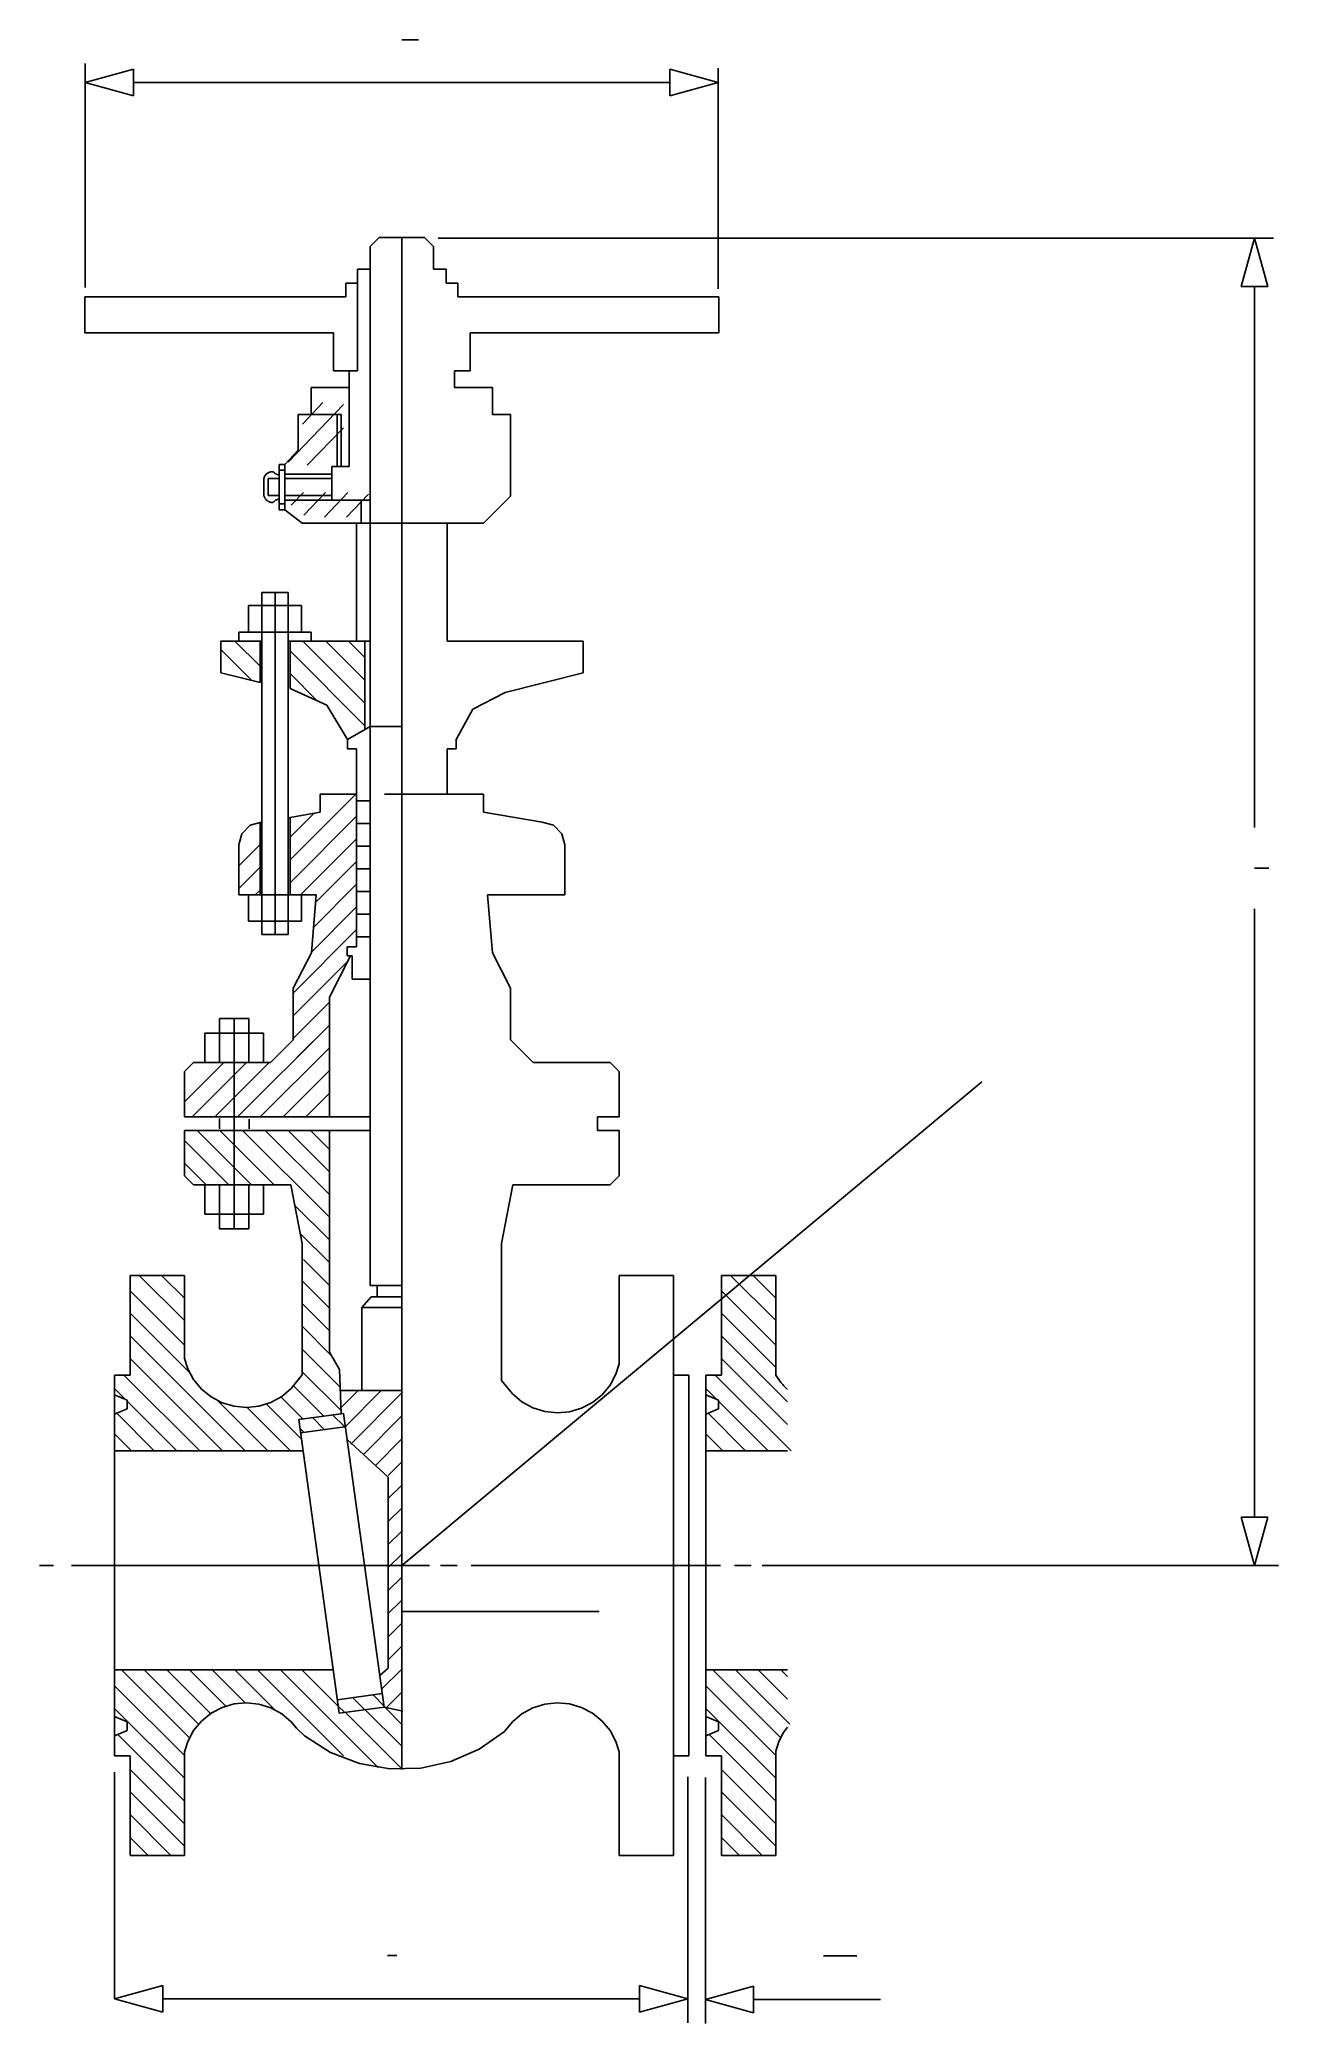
# Model space of a CAD drawing. Extents: x 733 to 1254, y 166 to 1000.
import ezdxf

# ---------------------------------------------------------------- set-up
doc = ezdxf.new("R2010")
doc.units = 0
doc.header["$MEASUREMENT"] = 0
doc.layers.get('0').update_dxf_attribs({"linetype": 'CONTINUOUS'})
doc.layers.add('-1', color=7, linetype='CONTINUOUS')
doc.layers.add('1', color=7, linetype='CONTINUOUS')

msp = doc.modelspace()

# ---------------------------------------------------------------- linework, layer by layer
at = {"layer": '-1', "color": 7, "linetype": 'Continuous'}
for p, q in [((770.88, 438.72), (764.36, 438.72)), ((764.36, 438.72), (764.36, 278.74)), ((1019.56, 438.72), (1013.03, 438.72)), ((1013.03, 438.72), (1013.03, 278.74)), ((764.36, 430.39), (769.65, 428.14)), ((769.65, 428.14), (769.65, 424.54)), ((1013.03, 430.39), (1018.32, 428.14)), ((1018.32, 428.14), (1018.32, 424.54)), ((764.36, 422.29), (769.65, 424.54)), ((1013.03, 422.29), (1018.32, 424.54)), ((764.36, 295.17), (769.65, 292.92)), ((769.65, 289.32), (769.65, 292.92)), ((1013.03, 295.17), (1018.32, 292.92)), ((1018.32, 289.32), (1018.32, 292.92)), ((764.36, 287.07), (769.65, 289.32)), ((1013.03, 287.07), (1018.32, 289.32)), ((770.88, 278.74), (764.36, 278.74)), ((1019.56, 278.74), (1013.03, 278.74))]:
    msp.add_line(p, q, dxfattribs=at)
at = {"linetype": 'Continuous'}
for p, q in [((885.15, 358.73), (1129.04, 561.94)), ((885.15, 339.28), (968.09, 339.28))]:
    msp.add_line(p, q, dxfattribs=at)
at = {"layer": '1', "color": 5, "linetype": 'Continuous'}
for p, q in [((885.09, 1000.05), (892.09, 1000.05)), ((1243.7, 651.84), (1249.7, 651.84)), ((879.09, 194.81), (883.09, 194.81)), ((1062.48, 194.54), (1076.48, 194.54))]:
    msp.add_line(p, q, dxfattribs=at)
at = {"layer": '1', "color": 3, "linetype": 'Continuous'}
for p, q in [((752.01, 895.91), (752.01, 990.1)), ((752.01, 982.05), (772.28, 987.66)), ((772.28, 987.66), (772.28, 976.45)), ((772.28, 987.66), (772.28, 976.45)), ((997.89, 976.45), (997.89, 987.66)), ((997.89, 976.45), (997.89, 987.66)), ((1018.17, 982.05), (997.89, 987.66)), ((1018.17, 988.09), (1018.17, 895.26)), ((752.01, 982.05), (772.28, 976.45)), ((772.28, 982.05), (997.89, 982.05)), ((1018.17, 982.05), (997.89, 976.45)), ((900.43, 916.62), (1251.75, 916.62)), ((1243.7, 916.62), (1238.1, 896.34)), ((1243.7, 916.62), (1249.31, 896.34)), ((1249.31, 896.34), (1238.1, 896.34)), ((1249.31, 896.34), (1238.1, 896.34)), ((1243.7, 896.34), (1243.7, 668.94)), ((1243.7, 634.74), (1243.7, 379.01)), ((860.67, 422.64), (841.81, 420.04)), ((858.83, 296.56), (841.81, 420.04)), ((861.12, 416.94), (842.6, 414.38)), ((852.61, 415.76), (847.54, 420.83)), ((861.12, 416.94), (856.06, 422)), ((877.69, 299.17), (860.67, 422.64)), ((844.11, 414.59), (842.31, 416.39)), ((1238.1, 379.01), (1249.31, 379.01)), ((1238.1, 379.01), (1249.31, 379.01)), ((1243.7, 358.73), (1238.1, 379.01)), ((1243.7, 358.73), (1249.31, 379.01)), ((1253.76, 358.73), (1036.72, 358.73)), ((876.91, 304.82), (858.05, 302.23)), ((869.61, 298.04), (864.53, 303.12)), ((877.61, 299.73), (873.05, 304.29)), ((861.11, 296.87), (858.41, 299.57)), ((877.69, 299.16), (858.83, 296.56)), ((764.36, 271.84), (764.36, 176.56)), ((1005.41, 166.5), (1005.41, 269.82)), ((1012.83, 166.23), (1012.83, 269.55)), ((764.36, 176.56), (784.63, 182.17)), ((764.36, 176.56), (784.63, 170.95)), ((784.63, 182.17), (784.63, 170.95)), ((784.63, 182.17), (784.63, 170.95)), ((784.63, 176.56), (985.13, 176.56)), ((1005.41, 176.56), (985.13, 182.17)), ((985.13, 170.95), (985.13, 182.17)), ((985.13, 170.95), (985.13, 182.17)), ((1005.41, 176.56), (985.13, 170.95)), ((1012.83, 176.29), (1033.1, 181.9)), ((1012.83, 176.29), (1033.1, 170.68)), ((1033.1, 170.68), (1033.1, 181.9)), ((1033.1, 170.68), (1033.1, 181.9)), ((1033.1, 176.29), (1086.38, 176.29))]:
    msp.add_line(p, q, dxfattribs=at)
at = {"layer": '1', "color": 7, "linetype": 'Continuous'}
for p, q in [((871.82, 913.15), (875.63, 916.96)), ((871.82, 476.37), (871.82, 913.15)), ((885.15, 916.96), (875.63, 916.96)), ((885.15, 272.94), (885.15, 916.96)), ((885.15, 916.96), (894.67, 916.96)), ((898.49, 913.15), (894.67, 916.96)), ((898.49, 913.15), (898.49, 903.63)), ((866.54, 860.86), (866.54, 903.63)), ((871.47, 903.63), (866.54, 903.63)), ((898.49, 903.63), (903.76, 903.63)), ((903.76, 897.71), (903.76, 903.63)), ((861.62, 892), (861.62, 897.71)), ((866.54, 897.71), (861.62, 897.71)), ((903.76, 897.71), (908.69, 897.71)), ((908.69, 892), (908.69, 897.71)), ((861.62, 892), (751.84, 892)), ((751.84, 876.76), (751.84, 892)), ((908.69, 892), (1018.47, 892)), ((1018.47, 876.76), (1018.47, 892)), ((856.47, 876.76), (751.84, 876.76)), ((856.47, 860.86), (856.47, 876.76)), ((913.83, 876.76), (1018.47, 876.76)), ((913.83, 860.86), (913.83, 876.76)), ((866.54, 860.86), (856.47, 860.86)), ((862.96, 820.63), (862.96, 860.86)), ((907.35, 853.9), (907.35, 860.86)), ((907.35, 860.86), (913.83, 860.86)), ((862.96, 853.9), (847.06, 853.9)), ((847.06, 842.47), (847.06, 853.9)), ((907.35, 853.9), (923.24, 853.9)), ((923.24, 842.47), (923.24, 853.9)), ((859.59, 842.47), (841.62, 842.47)), ((841.62, 827.51), (841.62, 842.47)), ((857.99, 820.63), (857.99, 842.47)), ((859.59, 820.63), (859.59, 842.47)), ((923.24, 842.47), (930.86, 842.47)), ((930.86, 808.2), (930.86, 842.47)), ((841.62, 827.51), (835.88, 821.53)), ((833.55, 821.53), (835.88, 821.53)), ((833.55, 802.48), (833.55, 821.53)), ((833.55, 819.03), (835.88, 819.03)), ((835.88, 802.48), (835.88, 821.53)), ((855.69, 817.45), (835.88, 817.45)), ((862.96, 820.63), (855.69, 820.63)), ((855.69, 806.82), (855.69, 820.63)), ((827.16, 808.57), (827.16, 815.41)), ((828.95, 808.46), (828.95, 815.55)), ((833.55, 815.55), (828.95, 815.55)), ((855.69, 815.55), (835.88, 815.55)), ((833.55, 808.46), (828.95, 808.46)), ((833.55, 804.97), (835.88, 804.97)), ((833.55, 802.48), (835.88, 802.48)), ((855.69, 808.46), (835.88, 808.46)), ((871.82, 806.55), (835.88, 806.55)), ((843.25, 796.77), (835.88, 802.48)), ((868, 797.06), (868, 806.55)), ((930.86, 808.2), (919.44, 796.77)), ((868, 796.77), (843.25, 796.77)), ((866.11, 747.25), (866.11, 796.77)), ((919.44, 796.77), (866.11, 796.77)), ((904.2, 747.25), (904.2, 796.77)), ((826.27, 767.72), (837.38, 767.72)), ((826.27, 762.17), (826.27, 767.72)), ((837.38, 762.17), (837.38, 767.72)), ((820.72, 762.17), (842.93, 762.17)), ((820.72, 751.06), (820.72, 762.17)), ((826.27, 751.06), (826.27, 762.17)), ((826.27, 751.89), (826.27, 761.33)), ((837.38, 751.06), (837.38, 762.17)), ((837.38, 761.33), (837.38, 751.89)), ((842.93, 751.06), (842.93, 762.17)), ((847.06, 751.06), (816.59, 751.06)), ((816.59, 747.25), (816.59, 751.06)), ((826.27, 640.6), (826.27, 751.06)), ((837.38, 751.06), (837.38, 640.6)), ((847.06, 747.25), (847.06, 751.06)), ((826.27, 747.25), (808.97, 747.25)), ((808.97, 733.88), (808.97, 747.25)), ((825.51, 729.91), (825.51, 747.25)), ((871.82, 747.25), (837.38, 747.25)), ((838.14, 747.25), (838.14, 727.26)), ((869.6, 710.11), (869.6, 747.25)), ((904.2, 747.25), (961.34, 747.25)), ((961.34, 733.92), (961.34, 747.25)), ((808.97, 733.88), (825.51, 729.91)), ((961.34, 733.92), (928.63, 725.59)), ((853.56, 720.37), (838.14, 727.26)), ((928.63, 725.59), (915.07, 718.58)), ((862.31, 705.94), (853.56, 720.37)), ((915.07, 718.58), (908, 705.94)), ((862.3, 705.94), (871.82, 711.38)), ((871.82, 711.38), (885.15, 711.38)), ((862.3, 701.96), (862.3, 705.94)), ((862.3, 701.96), (866.11, 701.96)), ((866.11, 618.77), (866.11, 701.96)), ((904.2, 682.92), (904.2, 701.96)), ((908, 701.96), (904.2, 701.96)), ((908, 701.96), (908, 705.94)), ((850.87, 675.29), (850.87, 682.92)), ((850.87, 682.92), (866.11, 682.92)), ((866.11, 680.05), (871.82, 680.05)), ((877.9, 682.92), (895.51, 682.92)), ((919.44, 682.92), (885.15, 682.92)), ((919.44, 675.29), (919.44, 682.92)), ((817.83, 666.29), (821.35, 669.82)), ((821.35, 669.82), (826.1, 671.07)), ((825.51, 640.6), (825.51, 671.05)), ((850.87, 675.29), (837.38, 672.99)), ((838.14, 673.12), (838.14, 640.6)), ((866.11, 670.53), (871.82, 670.53)), ((919.44, 675.29), (944.2, 671.07)), ((948.95, 669.82), (944.2, 671.07)), ((952.47, 666.29), (948.95, 669.82)), ((816.58, 661.55), (817.83, 666.29)), ((816.59, 640.6), (816.59, 661.55)), ((866.11, 661.01), (871.82, 661.01)), ((953.72, 661.55), (952.47, 666.29)), ((953.72, 640.6), (953.72, 661.55)), ((866.11, 651.48), (871.82, 651.48)), ((849.1, 640.6), (816.59, 640.6)), ((820.72, 640.6), (820.72, 629.47)), ((826.27, 640.6), (826.27, 629.47)), ((826.27, 639.74), (826.27, 630.29)), ((837.38, 640.6), (837.38, 629.47)), ((837.38, 639.74), (837.38, 630.29)), ((842.93, 640.6), (842.93, 629.47)), ((847.1, 616.25), (849.1, 640.6)), ((866.11, 641.96), (871.82, 641.96)), ((921.19, 640.6), (953.72, 640.6)), ((923.21, 616.22), (921.19, 640.6)), ((820.72, 629.47), (842.93, 629.47)), ((826.27, 629.47), (826.27, 623.9)), ((837.38, 629.47), (837.38, 623.9)), ((866.11, 632.44), (871.82, 632.44)), ((826.27, 623.9), (837.38, 623.9)), ((862.12, 618.77), (862.12, 614.93)), ((866.11, 618.77), (862.12, 618.77)), ((866.11, 622.92), (871.82, 622.92)), ((839.45, 601.3), (847.1, 616.25)), ((854.68, 597.61), (863.54, 614.93)), ((862.12, 614.93), (864.26, 614.93)), ((864.26, 605.09), (864.26, 614.93)), ((930.86, 601.29), (923.21, 616.22)), ((839.45, 579.65), (839.45, 601.3)), ((871.82, 605.09), (864.26, 605.09)), ((930.86, 579.65), (930.86, 601.29)), ((854.68, 547.27), (854.68, 597.61)), ((808.51, 588.64), (820.85, 588.64)), ((808.51, 582.48), (808.51, 588.64)), ((820.85, 582.48), (820.85, 588.64)), ((802.34, 570.13), (802.34, 582.48)), ((802.34, 582.48), (827.03, 582.48)), ((808.51, 570.13), (808.51, 582.48)), ((808.51, 571.06), (808.51, 581.56)), ((820.85, 570.13), (820.85, 582.48)), ((820.85, 571.06), (820.85, 581.56)), ((827.03, 570.13), (827.03, 582.48)), ((839.45, 579.65), (829.92, 570.13)), ((930.86, 579.65), (940.39, 570.13)), ((793.74, 566.32), (797.55, 570.13)), ((829.92, 570.13), (797.55, 570.13)), ((940.39, 570.13), (972.76, 570.13)), ((976.57, 566.32), (972.76, 570.13)), ((793.74, 547.27), (793.74, 566.32)), ((976.57, 547.27), (976.57, 566.32)), ((871.82, 547.27), (793.74, 547.27)), ((808.49, 546.63), (808.49, 542.28)), ((820.91, 546.32), (820.91, 542.28)), ((976.57, 547.27), (967.47, 547.27)), ((967.47, 541.56), (967.47, 547.27)), ((793.74, 522.52), (793.74, 541.56)), ((871.82, 541.56), (793.74, 541.56)), ((854.68, 448.36), (854.68, 541.56)), ((976.57, 541.56), (967.47, 541.56)), ((976.57, 522.52), (976.57, 541.56)), ((793.74, 522.52), (797.55, 518.71)), ((838.47, 518.71), (797.55, 518.71)), ((802.34, 518.71), (802.34, 506.37)), ((808.51, 518.71), (808.51, 506.37)), ((808.51, 517.79), (808.51, 507.29)), ((820.85, 518.71), (820.85, 506.37)), ((820.85, 517.79), (820.85, 507.29)), ((827.03, 518.71), (827.03, 506.37)), ((843.25, 494.03), (838.47, 518.71)), ((927.05, 494.03), (931.83, 518.71)), ((931.83, 518.71), (972.76, 518.71)), ((976.57, 522.52), (972.76, 518.71)), ((802.34, 506.37), (827.03, 506.37)), ((808.51, 506.37), (808.51, 500.2)), ((820.85, 506.37), (820.85, 500.2)), ((808.51, 500.2), (820.85, 500.2)), ((843.25, 438.78), (843.25, 494.03)), ((927.05, 436.45), (927.05, 494.03)), ((770.88, 438.72), (770.88, 480.62)), ((793.74, 480.62), (770.88, 480.62)), ((793.74, 445.71), (793.74, 480.62)), ((885.15, 476.37), (871.82, 476.37)), ((874.8, 471.64), (874.8, 476.37)), ((976.57, 443.43), (976.57, 480.62)), ((976.57, 480.62), (999.42, 480.62)), ((999.42, 236.84), (999.42, 480.62)), ((1019.56, 438.72), (1019.56, 480.62)), ((1042.41, 480.62), (1019.56, 480.62)), ((1042.41, 438.72), (1042.41, 480.62)), ((868.34, 467.06), (872.3, 471.64)), ((885.15, 467.06), (868.34, 467.06)), ((868.34, 432.23), (868.34, 467.06)), ((885.15, 471.64), (872.3, 471.64)), ((795.09, 441.4), (793.74, 445.71)), ((854.68, 448.36), (858.97, 441.05)), ((975.21, 439.08), (976.57, 443.43)), ((797.59, 436.81), (795.09, 441.4)), ((800.94, 432.79), (797.59, 436.81)), ((843.25, 438.78), (838.67, 433.1)), ((859.61, 422.54), (858.97, 441.05)), ((927.05, 436.45), (931.63, 430.78)), ((969.36, 430.47), (972.71, 434.49)), ((972.71, 434.49), (975.21, 439.08)), ((1005.83, 438.72), (999.42, 438.72)), ((1005.83, 278.74), (1005.83, 438.72)), ((1044.24, 436.05), (1042.41, 438.72)), ((805.01, 429.51), (800.94, 432.79)), ((809.64, 427.08), (805.01, 429.51)), ((814.66, 425.6), (809.64, 427.08)), ((819.87, 425.13), (814.66, 425.6)), ((825.07, 425.69), (819.87, 425.13)), ((830.06, 427.25), (825.07, 425.69)), ((834.66, 429.75), (830.06, 427.25)), ((838.67, 433.1), (834.66, 429.75)), ((931.63, 430.78), (935.64, 427.43)), ((935.64, 427.43), (940.24, 424.93)), ((960.66, 424.76), (965.29, 427.19)), ((965.29, 427.19), (969.36, 430.47)), ((940.24, 424.93), (945.23, 423.37)), ((945.23, 423.37), (950.43, 422.81)), ((950.43, 422.81), (955.64, 423.28)), ((955.64, 423.28), (960.66, 424.76)), ((843.62, 406.88), (764.36, 406.88)), ((1047.33, 406.88), (1013.03, 406.88)), ((856.32, 314.81), (764.36, 314.81)), ((1047.33, 314.81), (1013.03, 314.81)), ((814.67, 300.5), (809.65, 299.02)), ((819.87, 300.97), (814.67, 300.5)), ((825.08, 300.41), (819.87, 300.97)), ((830.07, 298.85), (825.08, 300.41)), ((940.24, 298.85), (945.23, 300.41)), ((945.23, 300.41), (950.43, 300.97)), ((950.43, 300.97), (955.64, 300.5)), ((955.64, 300.5), (960.66, 299.02)), ((800.94, 293.31), (797.59, 289.29)), ((805.01, 296.59), (800.94, 293.31)), ((809.65, 299.02), (805.01, 296.59)), ((834.66, 296.35), (830.07, 298.85)), ((838.68, 293), (834.66, 296.35)), ((838.68, 293), (840.87, 290.28)), ((928.34, 288.93), (931.63, 293)), ((931.63, 293), (935.64, 296.35)), ((935.64, 296.35), (940.24, 298.85)), ((960.66, 299.02), (965.29, 296.59)), ((965.29, 296.59), (969.36, 293.31)), ((969.36, 293.31), (972.71, 289.29)), ((795.09, 284.7), (793.74, 280.37)), ((797.59, 289.29), (795.09, 284.7)), ((840.87, 290.28), (844.2, 287.09)), ((844.2, 287.09), (855.17, 280.11)), ((917.69, 281.47), (928.34, 288.93)), ((972.71, 289.29), (975.21, 284.7)), ((975.21, 284.7), (976.57, 280.37)), ((770.88, 236.84), (770.88, 278.74)), ((793.74, 236.84), (793.74, 280.62)), ((855.17, 280.11), (867.29, 275.39)), ((867.29, 275.39), (880.09, 273.14)), ((893.09, 273.42), (905.79, 276.23)), ((905.79, 276.23), (917.69, 281.47)), ((976.57, 236.84), (976.57, 280.62)), ((1005.83, 278.74), (999.42, 278.74)), ((1019.56, 236.84), (1019.56, 278.74)), ((1042.41, 236.84), (1042.41, 280.62)), ((880.09, 273.14), (893.09, 273.42)), ((793.74, 236.84), (770.88, 236.84)), ((976.57, 236.84), (999.42, 236.84)), ((1042.41, 236.84), (1019.56, 236.84))]:
    msp.add_line(p, q, dxfattribs=at)
at = {"layer": '1', "color": 4, "linetype": 'Continuous'}
for p, q in [((860.57, 846.69), (837.29, 822.45)), ((851.97, 847.49), (843.34, 838.49)), ((860.57, 836.95), (845.4, 821.15)), ((843.74, 809.67), (838.63, 804.35)), ((853.09, 809.67), (844, 800.2)), ((862.45, 809.67), (852.57, 799.38)), ((871.1, 808.94), (861.92, 799.38)), ((831.82, 623.9), (831.82, 767.72)), ((821.86, 730.78), (808.97, 743.67)), ((825.51, 736.68), (814.94, 747.25)), ((869.6, 711.68), (838.14, 743.14)), ((869.6, 721.22), (843.58, 747.25)), ((869.6, 730.77), (853.12, 747.25)), ((869.6, 740.31), (862.67, 747.25)), ((849.58, 722.15), (838.14, 733.6)), ((865.81, 682.92), (838.14, 655.25)), ((848.18, 674.83), (838.14, 664.79)), ((866.11, 673.67), (838.14, 645.7)), ((825.51, 661.71), (816.59, 652.79)), ((866.11, 664.13), (842.58, 640.6)), ((825.51, 652.16), (816.59, 643.24)), ((866.11, 654.58), (848.83, 637.3)), ((825.51, 642.61), (823.49, 640.6)), ((866.11, 645.04), (847.97, 626.9)), ((866.11, 635.49), (847.12, 616.5)), ((866.11, 625.95), (839.45, 599.28)), ((862.4, 612.69), (839.45, 589.74)), ((854.68, 595.42), (839.45, 580.19)), ((814.69, 500.2), (814.69, 588.64)), ((854.68, 585.87), (816.08, 547.27)), ((854.68, 585.87), (841.05, 572.24)), ((854.68, 576.32), (825.63, 547.27)), ((810.3, 570.13), (793.74, 553.57)), ((819.84, 570.13), (796.99, 547.27)), ((829.39, 570.13), (806.54, 547.27)), ((854.68, 566.78), (835.18, 547.27)), ((854.68, 557.23), (844.72, 547.27)), ((854.68, 547.68), (854.27, 547.27)), ((812.4, 518.71), (793.74, 537.37)), ((821.95, 518.71), (799.09, 541.56)), ((831.49, 518.71), (808.64, 541.56)), ((854.68, 505.07), (818.18, 541.56)), ((854.68, 514.62), (827.73, 541.56)), ((854.68, 524.16), (837.28, 541.56)), ((854.68, 533.58), (846.7, 541.56)), ((802.86, 518.71), (793.74, 527.83)), ((854.68, 495.52), (840.15, 510.05)), ((854.68, 485.98), (842.45, 498.2)), ((854.68, 476.43), (843.78, 487.33)), ((793.74, 461.62), (774.74, 480.62)), ((793.74, 471.03), (784.15, 480.62)), ((854.68, 466.89), (843.25, 478.31)), ((1042.41, 461.62), (1023.41, 480.62)), ((1042.41, 471.03), (1032.83, 480.62)), ((793.61, 451.46), (770.76, 474.31)), ((854.68, 457.34), (843.25, 468.77)), ((1042.29, 451.46), (1019.43, 474.31)), ((796.08, 439.58), (770.88, 464.77)), ((855.48, 446.99), (843.25, 459.22)), ((1042.41, 441.92), (1019.56, 464.77)), ((819.23, 406.88), (770.88, 455.23)), ((1047.33, 427.46), (1019.56, 455.23)), ((809.69, 406.88), (770.88, 445.68)), ((859.23, 433.7), (843.25, 449.67)), ((1047.33, 417.91), (1019.56, 445.68)), ((800.14, 406.88), (768.3, 438.72)), ((852.34, 421.49), (839.6, 434.24)), ((859.57, 423.82), (843.25, 440.13)), ((1048.81, 406.88), (1016.97, 438.72)), ((769.1, 428.38), (764.36, 433.12)), ((790.59, 406.88), (769.65, 427.82)), ((828.78, 406.88), (807.41, 428.25)), ((842.95, 411.8), (828.11, 426.64)), ((843.58, 420.29), (834.31, 429.56)), ((1017.77, 428.38), (1013.03, 433.12)), ((1039.27, 406.88), (1018.32, 427.82)), ((781.05, 406.88), (765.25, 422.67)), ((838.32, 406.88), (820.07, 425.13)), ((1029.72, 406.88), (1013.93, 422.67)), ((771.5, 406.88), (764.36, 414.03)), ((1020.18, 406.88), (1013.03, 414.03)), ((732.84, 358.73), (738.67, 358.73)), ((746.26, 358.73), (896.74, 358.73)), ((901.41, 358.73), (908.41, 358.73)), ((914.24, 358.73), (1019.23, 358.73)), ((1025.06, 358.73), (1031.48, 358.73)), ((1025.67, 358.73), (1032.09, 358.73)), ((795.8, 286.25), (767.24, 314.81)), ((799.65, 291.94), (776.78, 314.81)), ((804.73, 296.41), (786.33, 314.81)), ((811.12, 299.57), (795.88, 314.81)), ((819.26, 300.97), (805.42, 314.81)), ((831.66, 298.12), (814.97, 314.81)), ((860.65, 278.68), (824.51, 314.81)), ((875.17, 273.7), (834.06, 314.81)), ((858.42, 299.53), (843.14, 314.81)), ((1044.48, 286.25), (1015.91, 314.81)), ((1048.32, 291.94), (1025.46, 314.81)), ((1047.33, 302.49), (1035, 314.81)), ((1047.33, 312.03), (1044.55, 314.81)), ((793.74, 278.76), (764.36, 308.15)), ((1042.41, 278.76), (1013.03, 308.15)), ((793.74, 269.22), (764.36, 298.6)), ((885.15, 273.26), (861.49, 296.92)), ((885.15, 282.71), (869.8, 298.07)), ((885.15, 291.87), (877.66, 299.36)), ((1042.41, 269.22), (1013.03, 298.6)), ((793.74, 259.67), (765.75, 287.66)), ((1042.41, 259.67), (1014.42, 287.66)), ((793.74, 250.06), (770.88, 272.91)), ((1042.41, 250.06), (1019.56, 272.91)), ((793.74, 240.7), (770.88, 263.55)), ((1042.41, 240.7), (1019.56, 263.55)), ((788.05, 236.84), (770.88, 254.01)), ((1036.72, 236.84), (1019.56, 254.01)), ((778.43, 236.84), (770.88, 244.39)), ((1027.11, 236.84), (1019.56, 244.39))]:
    msp.add_line(p, q, dxfattribs=at)
at = {"layer": '1', "color": 1, "linetype": 'Continuous'}
for p, q in [((885.15, 432.23), (859.27, 432.23)), ((866.82, 432.23), (859.53, 424.94)), ((876.49, 432.23), (861.42, 417.16)), ((885.42, 431.47), (863.67, 409.73)), ((885.15, 421.53), (869, 405.38)), ((862.18, 411.66), (879.44, 395.74)), ((885.15, 411.86), (874.02, 400.73)), ((885.15, 402.19), (879.44, 396.47)), ((879.44, 315.51), (879.44, 395.74)), ((885.15, 392.51), (879.44, 386.8)), ((885.15, 382.84), (879.44, 377.13)), ((885.15, 373.17), (879.44, 367.46)), ((885.15, 363.5), (879.44, 357.78)), ((885.15, 353.82), (879.44, 348.12)), ((885.15, 344.16), (879.44, 338.44)), ((885.15, 334.47), (879.44, 328.76)), ((885.15, 324.8), (879.44, 319.08)), ((879.44, 315.51), (875.86, 312.38)), ((885.15, 315.12), (876.66, 306.64)), ((885.15, 305.46), (878.66, 298.96)), ((877.69, 299.17), (885.57, 297.48))]:
    msp.add_line(p, q, dxfattribs=at)
at = {"layer": '1', "color": 7, "linetype": 'Continuous'}
for points in [[(827.15, 815.42, -0.051729), (827.19, 815.81, -0.04396), (827.32, 816.22, -0.038152), (827.53, 816.63, -0.034218), (827.8, 817.04, -0.031891), (828.14, 817.41, -0.030959), (828.53, 817.74, -0.031326), (828.96, 818.02, -0.033031), (829.4, 818.24, -0.036239), (829.85, 818.39, -0.041209), (830.29, 818.46, -0.048151), (830.7, 818.46, -0.056819), (831.07, 818.38, -0.065743), (831.38, 818.22, -0.07178), (831.63, 817.99, -0.07178)], [(831.63, 817.99, 0.181667), (831.63, 817.94, 0.087732), (831.67, 817.88, 0.043527), (831.74, 817.8, 0.026108), (831.84, 817.72, 0.018199), (831.98, 817.63, 0.014216), (832.13, 817.54, 0.012175), (832.3, 817.45, 0.011297), (832.49, 817.37, 0.011297), (832.67, 817.29, 0.012175), (832.86, 817.23, 0.014216), (833.03, 817.17, 0.018199), (833.18, 817.14, 0.026108), (833.32, 817.12, 0.043527), (833.42, 817.12, 0.087732), (833.49, 817.14, 0.181667), (833.53, 817.17, 0.181667)], [(827.15, 808.57, 0.054607), (827.21, 808.15, 0.04596), (827.36, 807.71, 0.039738), (827.6, 807.26, 0.035752), (827.92, 806.84, 0.033655), (828.3, 806.46, 0.033217), (828.74, 806.12, 0.034385), (829.21, 805.86, 0.037296), (829.69, 805.67, 0.042246), (830.17, 805.56, 0.049567), (830.62, 805.54, 0.059172), (831.02, 805.62, 0.069535), (831.36, 805.78, 0.076814), (831.63, 806.02, 0.076814)], [(831.63, 806.02, -0.181667), (831.63, 806.07, -0.087732), (831.67, 806.13, -0.043527), (831.74, 806.21, -0.026108), (831.84, 806.29, -0.018199), (831.98, 806.38, -0.014216), (832.13, 806.47, -0.012175), (832.3, 806.56, -0.011297), (832.49, 806.65, -0.011297), (832.67, 806.72, -0.012175), (832.86, 806.79, -0.014216), (833.03, 806.84, -0.018199), (833.18, 806.87, -0.026108), (833.32, 806.89, -0.043527), (833.42, 806.89, -0.087732), (833.49, 806.87, -0.181667), (833.53, 806.84, -0.181667)]]:
    msp.add_lwpolyline(points, format="xyb", dxfattribs=at)
for centre, radius, start, end in [((1066.64, 453.37), 28.32, 217.71556, 226.99289), ((1068.33, 274.29), 26.68, 141.91835, 166.2656)]:
    msp.add_arc(centre, radius, start, end, dxfattribs=at)

doc.saveas('drawing.dxf')
